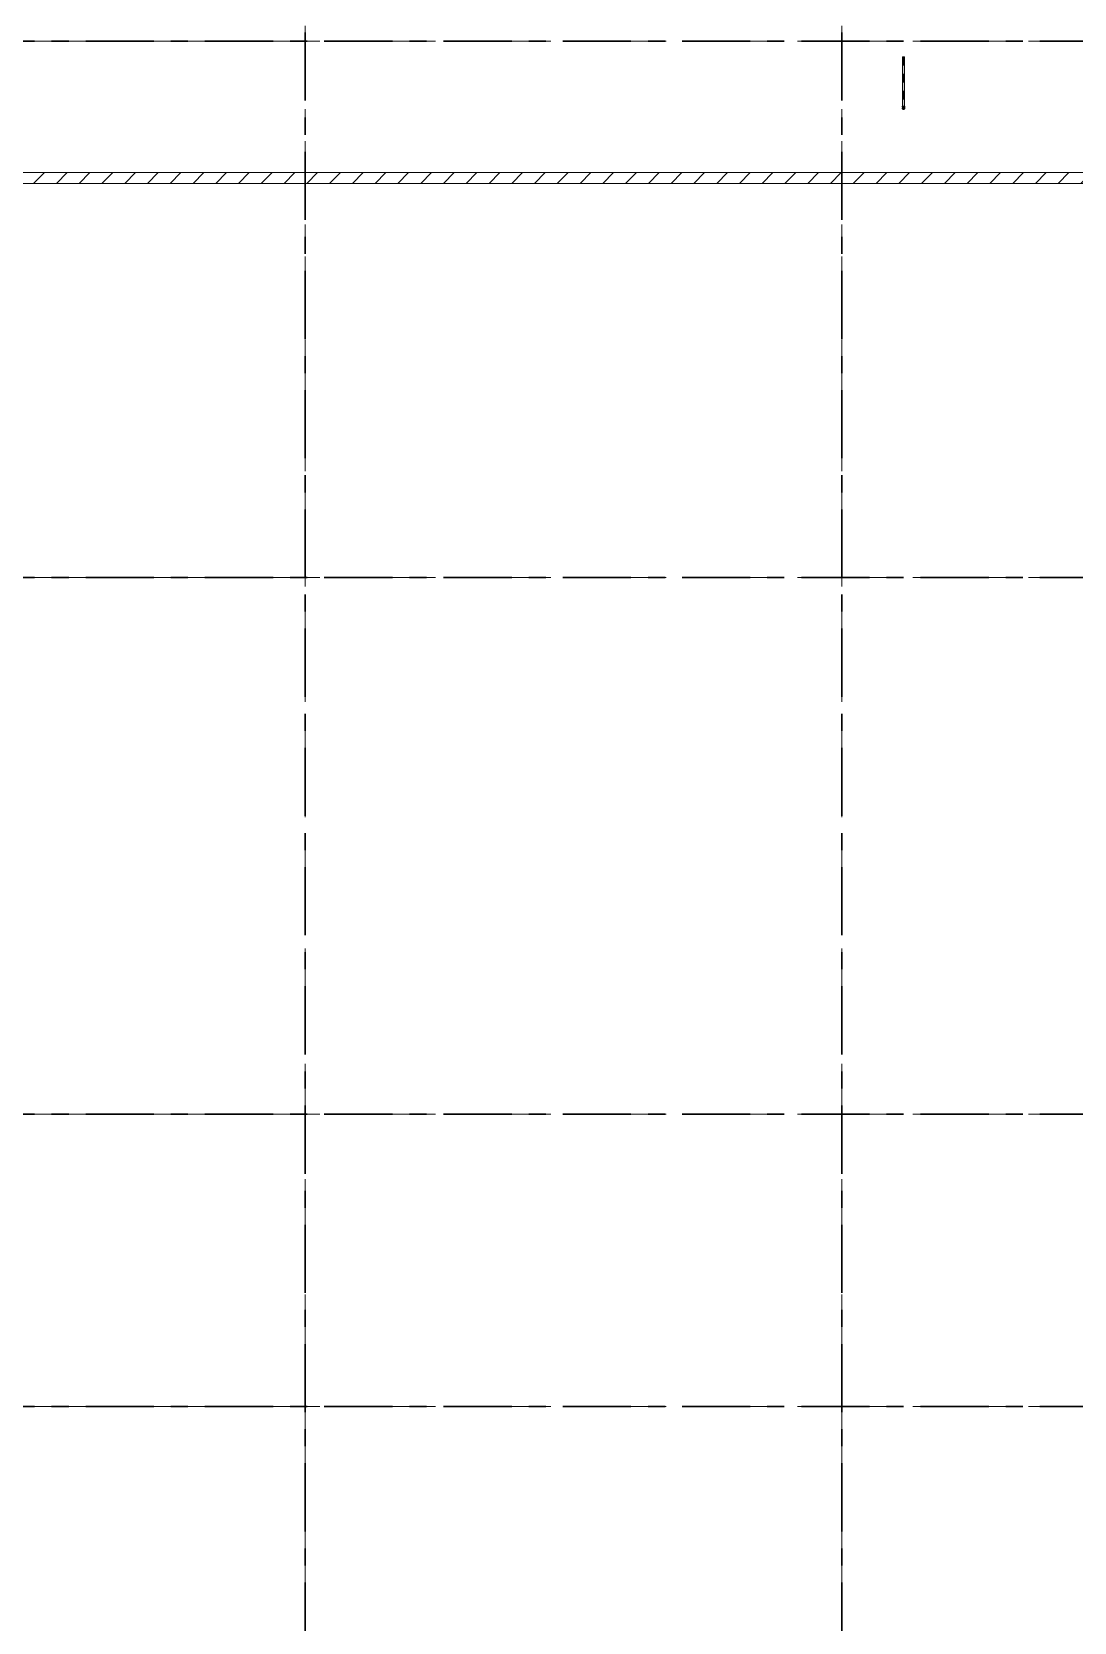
# Model space of a CAD drawing. Header units: millimetres. Extents: x -4000 to 187956, y -58990 to 162485.
# Drawn here: x 100407 to 119830, y -4021 to 25625 of the extents above; entities that cross this region are included whole.
import ezdxf

# ---------------------------------------------------------------- set-up
doc = ezdxf.new("R2010")
doc.units = ezdxf.units.MM
for name, pattern in [('Dash 1_16_', [317.5, 158.75, -158.75]), ('Grid Line', [2222.5, 1270, -317.5, 317.5, -317.5]), ('Grid Line 12_5mm', [2150, 1250, -300, 300, -300])]:
    doc.linetypes.add(name, pattern=pattern)
for name, color, linetype, lineweight in [('A-WALL', 113, 'Continuous', 13), ('A-WALL-PATT', 111, 'Continuous', 13), ('F-SPRN', 3, 'Continuous', 9), ('P-PIPE', 3, 'Continuous', 9), ('P-PIPE-CNTR', 3, 'Continuous', 9), ('S-GRID', 1, 'Continuous', 30)]:
    doc.layers.add(name, color=color, linetype=linetype, lineweight=lineweight)

# ---------------------------------------------------------------- blocks, each defined once
blk = doc.blocks.new('CMF2_NHAXUONG_A_rvt-1-0_000')
at = {"layer": 'A-WALL-PATT', "lineweight": 9}
h = blk.add_hatch(dxfattribs=at)
h.set_pattern_fill('FP_13', color=250, style=0, pattern_type=2)
h.set_pattern_definition([(45, (0, 0), (-212.132, 212.132), [])])
h.paths.add_polyline_path([(123100, 22800), (123100, 23000), (43100, 23000), (43100, 22800), (122900, 22800)])
at = {"layer": 'A-WALL', "color": 90, "lineweight": 15}
for p, q in [((123100, 23000), (43100, 23000)), ((98100, 22800), (122900, 22800))]:
    blk.add_line(p, q, dxfattribs=at)
at = {"layer": 'A-WALL', "color": 35, "lineweight": 15}
for p, q in [((123100, 23000), (94590, 23000)), ((98100, 22800), (122900, 22800))]:
    blk.add_line(p, q, dxfattribs=at)
at = {"layer": 'S-GRID', "linetype": 'Grid Line 12_5mm', "lineweight": 9}
for p, q in [((105500, 161185), (105500, -16487)), ((115500, 161185), (115500, -16487)), ((-824, 25450), (183641, 25450)), ((-824, 15450), (183641, 15450)), ((-824, 5450), (183641, 5450)), ((-824, 0), (183641, 0))]:
    blk.add_line(p, q, dxfattribs=at)
blk = doc.blocks.new('Sprinkler_Up - DN20-V492-0_000')
at = {"layer": 'F-SPRN', "transparency": 33554534}
for points in [[(-14, 0), (-4, 1), (-2, 3), (-1, 3), (-1, 4), (1, 4), (1, 3), (2, 3), (5, 0), (22, 0), (18, 13), (7, 21), (-7, 21), (-18, 13), (-22, 0)], [(0, -21), (7, -21), (18, -13), (22, 0), (4, -1), (2, -3), (1, -3), (1, -4), (-1, -4), (-1, -3), (-2, -3), (-5, 0), (-22, 0), (-18, -13), (-7, -21)], [(0, -17), (4, -16), (12, -12), (16, -4), (16, 4), (12, 12), (8, 14), (0, 17), (-4, 16), (-12, 12), (-16, 4), (-16, -4), (-12, -12), (-8, -14)], [(0, -16), (8, -14), (14, -8), (15, -4), (15, 4), (14, 8), (8, 14), (0, 16), (-8, 14), (-11, 11), (-15, 4), (-15, -4), (-11, -11), (-8, -14)], [(-11, -5), (-11, 5), (-15, 5), (-15, -5)], [(-8, -5), (-8, 5), (-11, 5), (-11, -5)], [(0, -5), (0, 5), (-8, 5), (-8, -5)], [(0, 0), (6, 0), (3, 5), (-3, 5), (-6, 0)], [(3, -5), (6, 0), (-6, 0), (-3, -5)], [(-5, 0), (5, 0), (0, 5)], [(0, -5), (5, 0), (-5, 0)], [(0, -3), (1, 0), (-2, 0)], [(-1, 0), (2, 0), (0, 3)], [(8, -5), (8, 5), (0, 5), (0, -5)], [(11, -5), (11, 5), (8, 5), (8, -5)], [(15, -5), (15, 5), (11, 5), (11, -5)]]:
    blk.add_hatch(color=1, dxfattribs=at).paths.add_polyline_path(points)
at = {"layer": 'F-SPRN', "color": 1}
for p, q in [((-11, 5), (-15, 5)), ((-15, 5), (-11, 5)), ((-15, 5), (-15, 4)), ((-15, 3), (-15, 0)), ((-11, 5), (-8, 5)), ((-8, 5), (-11, 5)), ((-11, 5), (-11, 4)), ((-11, 2), (-11, 4)), ((-8, 5), (-8, 3)), ((-8, 5), (-8, 3)), ((-8, 5), (-8, 3)), ((-8, 2), (-8, 1)), ((-8, 2), (-8, 0)), ((-8, 2), (-8, 0)), ((-7, 5), (-5, 5)), ((-6, 4), (-6, 2)), ((-1, 1), (-2, 1)), ((-2, 0), (-2, 0)), ((-2, 0), (-2, 0)), ((0, 2), (0, 2)), ((2, 0), (2, 1)), ((2, 0), (2, 0)), ((2, 0), (2, 0)), ((2, 0), (2, 0)), ((5, 5), (7, 5)), ((8, 5), (11, 5)), ((11, 5), (8, 5)), ((8, 5), (8, 3)), ((8, 5), (8, 3)), ((8, 5), (8, 3)), ((8, 2), (8, 0)), ((8, 2), (8, 0)), ((8, 2), (8, 0)), ((11, 5), (15, 5)), ((15, 5), (11, 5)), ((11, 5), (11, 4)), ((11, 4), (11, 0)), ((11, 3), (11, 0)), ((15, 5), (15, -5)), ((-15, -1), (-15, -4)), ((-11, -5), (-15, -5)), ((-15, -5), (-11, -5)), ((-11, -3), (-11, -1)), ((-11, -5), (-8, -5)), ((-8, -5), (-11, -5)), ((-8, -3), (-8, -4)), ((-8, -3), (-8, -4)), ((-8, -4), (-8, -5)), ((-7, -5), (-6, -5)), ((-5, -5), (-7, -5)), ((-6, -2), (-6, -4)), ((-2, 0), (-2, 0)), ((-2, 0), (-2, 0)), ((-2, 0), (-2, 0)), ((0, -2), (0, -2)), ((7, -5), (5, -5)), ((6, -2), (6, -4)), ((6, -5), (7, -5)), ((8, 0), (8, -2)), ((8, 0), (8, -2)), ((8, 0), (8, -2)), ((8, -3), (8, -5)), ((8, -3), (8, -5)), ((8, -3), (8, -5)), ((8, -5), (11, -5)), ((11, -5), (8, -5)), ((11, 0), (11, -3)), ((11, 0), (11, -4)), ((11, -4), (11, -5)), ((11, -5), (15, -5)), ((15, -5), (11, -5))]:
    blk.add_line(p, q, dxfattribs=at)
at = {"layer": 'F-SPRN', "color": 1, "flags": 128}
for points in [[(-2, 1), (-2, 1), (-2, 1), (-2, 1), (-2, 1), (-2, 1), (-2, 1)], [(-2, 1), (-2, 1), (-2, 1), (-2, 1), (-2, 1), (-2, 1), (-2, 1), (-2, 0), (-2, 0), (-2, 0), (-2, 0), (-2, 0), (-2, 0)], [(0, 2), (-1, 2), (-1, 2)], [(-1, 2), (-1, 2), (-1, 2), (-1, 2), (-1, 2), (-1, 2), (-1, 2)], [(-1, 2), (-1, 2), (-1, 2), (-1, 2), (-1, 2), (-1, 2), (-1, 1)], [(1, 2), (0, 2), (0, 2), (0, 2), (0, 2), (0, 2), (0, 2)], [(0, 2), (0, 2), (0, 2)], [(0, 2), (0, 2), (0, 2), (0, 2)], [(2, 1), (2, 1), (2, 1), (2, 1), (2, 1), (2, 1), (2, 1), (1, 1), (1, 2), (1, 2)], [(1, 2), (1, 2), (1, 2), (1, 2), (1, 2), (1, 2), (1, 2)], [(1, 2), (1, 2), (1, 2), (1, 2), (1, 2), (1, 2)], [(2, 1), (2, 1), (2, 1), (2, 1), (2, 1), (2, 1), (2, 1)], [(2, 0), (2, 0), (2, 0), (2, 0), (2, 0)], [(-2, 0), (-2, 0), (-2, 0), (-2, -1), (-2, -1), (-2, -1), (-2, -1), (-2, -1), (-2, -1), (-2, -1), (-2, -1), (-2, -1), (-2, -1), (-2, -1), (-2, -1), (-2, -1), (-1, -1), (-1, -2), (-1, -2), (-1, -2), (-1, -2), (-1, -2), (-1, -2), (-1, -2), (-1, -2), (-1, -2), (-1, -2), (-1, -2), (-1, -2), (-1, -2), (0, -2), (0, -2), (0, -2), (0, -2), (0, -2), (0, -2)], [(0, -2), (0, -2), (0, -2), (0, -2), (0, -2), (0, -2), (1, -2), (1, -2), (1, -2), (1, -2), (1, -2), (1, -2), (1, -2), (1, -2), (1, -2), (1, -2), (1, -2), (1, -2), (1, -2), (1, -1), (2, -1), (2, -1), (2, -1), (2, -1), (2, -1), (2, -1), (2, -1), (2, -1), (2, -1), (2, -1), (2, -1), (2, -1), (2, -1), (2, 0), (2, 0), (2, 0), (2, 0), (2, 0), (2, 0)]]:
    blk.add_lwpolyline(points, dxfattribs=at)
at = {"layer": 'F-SPRN', "color": 1}
for radius, start, end in [(22.2, 360, 180), (21.9, 165.6773, 179.2615), (21.9, 144.7698, 164.8151), (21.9, 126.6942, 143.2701), (16.7, 167.6802, 180), (16.7, 167.6802, 180), (16.7, 155.3879, 164.9693), (16.7, 155.3879, 164.9693), (15.6, 166.4265, 180), (15.6, 166.4265, 180), (15.6, 150.9409, 165), (15.6, 159.6139, 165), (16.7, 136.7213, 149.931), (16.7, 136.7213, 149.931), (15.6, 138.4214, 150), (15.6, 138.4214, 150), (15.6, 150.9409, 156.3845), (21.9, 108.2621, 125.7507), (16.7, 121.4181, 130.5751), (16.7, 121.4181, 130.5751), (15.6, 120.5262, 133.2078), (15.6, 120.5262, 133.2078), (16.7, 106.5995, 120), (16.7, 106.5995, 120), (15.6, 114.4363, 119.9813), (15.6, 114.4363, 119.9813), (21.9, 99.348, 107.901), (4.63, 155.7832, 180), (4.63, 155.7832, 180), (16.7, 96.4143, 105), (16.7, 96.4143, 105), (21.9, 90.145, 98.8503), (15.6, 95.5762, 100.6843), (15.6, 95.5762, 100.6843), (4.63, 109.0192, 138.2703), (4.63, 109.0192, 138.2703), (2.56, 109.0192, 168.8278), (2.56, 109.0192, 168.8278), (2.04, 109.0192, 180), (21.9, 72.5583, 89.4624), (16.7, 83.0684, 90), (16.7, 83.0684, 90), (4.63, 17.9592, 90), (4.63, 17.9592, 90), (3.81, 57.0577, 90), (2.56, 14.5599, 90), (2.56, 14.5599, 90), (2.04, 10.4703, 90), (15.6, 75.573, 80.5892), (15.6, 75.573, 80.5892), (3.81, 16.1605, 43.8358), (16.7, 60, 75), (16.7, 60, 75), (15.6, 67.5614, 74.5481), (15.6, 67.5614, 74.5481), (15.6, 60.0187, 65.5637), (15.6, 60.0187, 65.5637), (21.9, 54.2493, 71.7379), (15.6, 46.7922, 60), (15.6, 46.7922, 60), (16.7, 49.4249, 58.5819), (16.7, 49.4249, 58.5819), (16.7, 30, 43.2787), (16.7, 30, 43.2787), (15.6, 30, 41.5786), (15.6, 30, 41.5786), (21.9, 36.7299, 53.3058), (15.6, 23.6155, 29.5646), (15.6, 15, 29.5646), (16.7, 15, 24.6121), (16.7, 15, 24.6121), (15.6, 15, 20.3861), (15.6, 360, 13.6618), (15.6, 0, 13.6618), (16.7, 360, 12.3198), (16.7, 0, 12.3198), (21.9, 15.1849, 35.2302), (21.9, 0.7385, 14.3227), (22.2, 180, 360), (21.9, 180.7385, 194.3227), (21.9, 195.1849, 215.2302), (21.9, 216.7299, 233.3058), (16.7, 180, 192.3198), (16.7, 180, 192.3198), (15.6, 181.9082, 193.6618), (15.6, 181.9082, 193.6618), (16.7, 195.0307, 204.6121), (16.7, 195.0307, 204.6121), (15.6, 197.3339, 209.5646), (15.6, 197.3339, 209.5646), (16.7, 210.069, 223.2787), (16.7, 210.069, 223.2787), (15.6, 212.5472, 221.5786), (15.6, 212.5472, 221.5786), (21.9, 234.2493, 251.7379), (16.7, 229.4249, 238.5819), (16.7, 229.4249, 238.5819), (15.6, 233.795, 240), (15.6, 233.795, 240), (15.6, 240.0187, 254.5481), (15.6, 240.0187, 254.5481), (16.7, 240, 255), (16.7, 240, 255), (21.9, 252.5583, 269.4624), (4.63, 197.9592, 0), (3.81, 196.1605, 360), (4.63, 197.9592, 270), (15.6, 255, 267.64), (15.6, 255, 267.64), (2.56, 191.1677, 0), (2.56, 191.1677, 360), (2.04, 190.4703, 0), (16.7, 263.0684, 270), (16.7, 263.0684, 270), (4.63, 270, 360), (21.9, 270.145, 278.8503), (15.6, 275.5762, 280.6843), (15.6, 275.5762, 280.6843), (16.7, 276.4143, 285), (16.7, 276.4143, 285), (21.9, 279.348, 287.901), (16.7, 286.5995, 300), (16.7, 286.5995, 300), (15.6, 294.4363, 299.9813), (15.6, 294.4363, 299.9813), (21.9, 288.2621, 305.7507), (15.6, 300, 313.2078), (15.6, 300, 313.2078), (16.7, 301.4181, 310.5751), (16.7, 301.4181, 310.5751), (15.6, 318.4214, 330), (15.6, 318.4214, 330), (16.7, 316.7213, 330), (16.7, 316.7213, 330), (21.9, 306.6942, 323.2701), (15.6, 330.4354, 345), (15.6, 330.4354, 336.3845), (15.6, 346.3382, 360), (15.6, 346.3382, 360), (15.6, 339.6139, 345), (16.7, 335.3879, 345), (16.7, 335.3879, 345), (16.7, 347.6802, 360), (16.7, 347.6802, 360), (21.9, 324.7698, 344.8151), (21.9, 345.6773, 359.2615)]:
    blk.add_arc((0, 0), radius, start, end, dxfattribs=at)
blk = doc.blocks.new('Steel_Transition_Threaded_HoaPhat - Standard-V493-0_000')
at = {"layer": 'P-PIPE', "lineweight": 13, "transparency": 33554534}
h = blk.add_hatch(color=1, dxfattribs=at)
h.paths.add_polyline_path([(116650, 24178), (116656, 24178), (116661, 24181), (116666, 24184), (116669, 24189), (116672, 24194), (116673, 24200), (116672, 24206), (116669, 24211), (116666, 24216), (116661, 24220), (116656, 24222), (116650, 24223), (116644, 24222), (116639, 24220), (116634, 24216), (116631, 24211), (116628, 24206), (116628, 24200), (116628, 24194), (116631, 24189), (116634, 24184), (116639, 24181), (116644, 24178)])
h.paths.add_polyline_path([(116650, 24180), (116645, 24181), (116640, 24183), (116636, 24186), (116633, 24190), (116631, 24195), (116630, 24200), (116631, 24205), (116633, 24210), (116636, 24214), (116640, 24217), (116645, 24220), (116650, 24220), (116655, 24220), (116660, 24217), (116664, 24214), (116667, 24210), (116669, 24205), (116670, 24200), (116669, 24195), (116667, 24190), (116664, 24186), (116660, 24183), (116655, 24181)])
for points in [[(116634, 24200), (116636, 24208), (116642, 24214), (116650, 24216), (116658, 24214), (116664, 24208), (116666, 24200), (116670, 24200), (116669, 24205), (116667, 24210), (116664, 24214), (116660, 24217), (116655, 24220), (116650, 24220), (116645, 24220), (116640, 24217), (116636, 24214), (116633, 24210), (116631, 24205), (116630, 24200)], [(116650, 24180), (116655, 24181), (116660, 24183), (116664, 24186), (116667, 24190), (116669, 24195), (116670, 24200), (116666, 24200), (116664, 24192), (116658, 24186), (116650, 24184), (116642, 24186), (116636, 24192), (116634, 24200), (116630, 24200), (116631, 24195), (116633, 24190), (116636, 24186), (116640, 24183), (116645, 24181)], [(116650, 24182), (116655, 24182), (116659, 24184), (116663, 24187), (116666, 24191), (116668, 24195), (116669, 24200), (116668, 24205), (116666, 24209), (116663, 24213), (116659, 24216), (116655, 24218), (116650, 24219), (116645, 24218), (116641, 24216), (116637, 24213), (116634, 24209), (116632, 24205), (116632, 24200), (116632, 24195), (116634, 24191), (116637, 24187), (116641, 24184), (116645, 24182)]]:
    blk.add_hatch(color=1, dxfattribs=at).paths.add_polyline_path(points)
at = {"layer": 'P-PIPE', "color": 20, "lineweight": 13}
for radius, start, end in [(22.5, 0, 180), (22.5, 150, 165), (22.5, 165, 180), (22.5, 180, 195), (22.5, 180, 0), (22.5, 195, 210), (20.1, 166.0499, 180), (20.1, 180, 193.9501), (22.5, 135, 150), (20.1, 150, 162.7449), (20.1, 197.2551, 210), (22.5, 210, 225), (18.5, 157.6232, 165), (18.5, 157.6232, 165), (18.5, 166.5939, 180), (18.5, 166.5939, 180), (18.5, 180, 193.4061), (18.5, 180, 193.4061), (18.5, 195, 202.3768), (18.5, 195, 202.3768), (20.1, 135, 148.1553), (20.1, 211.8447, 225), (22.5, 120, 135), (18.5, 136.4297, 150), (18.5, 136.4297, 150), (16.4, 158.0319, 163.506), (16.4, 168.5467, 175.1607), (16.4, 180.8106, 191.4533), (18.5, 210, 223.5703), (18.5, 210, 223.5703), (22.5, 225, 240), (20.1, 128.8856, 135), (16.4, 141.9681, 150), (16.4, 210.6635, 218.0319), (20.1, 225, 231.1144), (18.5, 123.4976, 133.2041), (18.5, 123.4976, 133.2041), (18.5, 226.7959, 236.5024), (18.5, 226.7959, 236.5024), (20.1, 120, 125.0043), (20.1, 234.9957, 240), (22.5, 105, 120), (22.5, 240, 255), (20.1, 109.6859, 120), (16.4, 121.0738, 126.4537), (16.4, 230.4733, 236.6389), (20.1, 240, 255), (18.5, 106.819, 120), (18.5, 106.819, 120), (18.5, 240, 255), (18.5, 240, 255), (16.4, 113.4045, 120), (16.4, 240, 246.5955), (22.5, 90, 105), (16.4, 107.4657, 111.9681), (16.4, 246.9681, 255), (22.5, 255, 270), (20.1, 100.9975, 105), (20.1, 255.0607, 267.9279), (18.5, 91.4353, 103.2046), (18.5, 91.4353, 103.2046), (16.4, 96.2132, 104.6042), (18.5, 258.0986, 270), (18.5, 258.0986, 270), (20.1, 90.5246, 98.5089), (16.4, 264.1652, 268.506), (22.5, 75, 90), (18.5, 78.0986, 90), (18.5, 78.0986, 90), (18.5, 271.4353, 283.2046), (18.5, 271.4353, 283.2046), (20.1, 270.5246, 278.5089), (22.5, 270, 285), (20.1, 75.0607, 87.9279), (16.4, 276.4537, 283.9063), (16.4, 66.9681, 75), (20.1, 280.9975, 285), (20.1, 60, 75), (18.5, 60, 75), (18.5, 60, 75), (16.4, 287.4657, 291.9681), (18.5, 286.819, 300), (18.5, 286.819, 300), (22.5, 60, 75), (22.5, 285, 300), (16.4, 293.4045, 300), (20.1, 289.6859, 300), (20.1, 54.9957, 60), (18.5, 46.7959, 56.5024), (18.5, 46.7959, 56.5024), (18.5, 303.4976, 313.2041), (18.5, 303.4976, 313.2041), (20.1, 300, 305.0043), (22.5, 45, 60), (22.5, 300, 315), (20.1, 45, 51.1144), (18.5, 30, 43.5703), (18.5, 30, 43.5703), (16.4, 30, 38.0319), (18.5, 316.4297, 330), (18.5, 316.4297, 330), (20.1, 308.8856, 315), (20.1, 31.8447, 45), (20.1, 315, 328.1553), (16.4, 338.0319, 342.8691), (22.5, 30, 45), (16.4, 0, 8.0319), (16.4, 351.9681, 0), (22.5, 315, 330), (20.1, 17.2551, 30), (18.5, 15, 22.3768), (18.5, 15, 22.3768), (18.5, 337.6232, 345), (18.5, 337.6232, 345), (20.1, 330, 342.7449), (18.5, 0, 13.4061), (18.5, 0, 13.4061), (18.5, 346.5939, 0), (18.5, 346.5939, 0), (22.5, 15, 30), (22.5, 330, 345), (20.1, 0, 13.9501), (20.1, 346.0499, 0), (22.5, 0, 15), (22.5, 345, 0)]:
    blk.add_arc((116650, 24200), radius, start, end, dxfattribs=at)
blk = doc.blocks.new('Steel_Elbow_Threaded_HoaPhat - Standard-V494-0_000')
at = {"layer": 'P-PIPE', "lineweight": 13, "transparency": 33554534}
for points in [[(116633, 24226), (116650, 24226), (116650, 24241), (116626, 24241), (116627, 24226), (116629, 24226)], [(116650, 24176), (116656, 24177), (116662, 24179), (116667, 24183), (116671, 24188), (116673, 24194), (116674, 24200), (116673, 24206), (116671, 24212), (116667, 24217), (116662, 24221), (116656, 24223), (116650, 24224), (116644, 24223), (116638, 24221), (116633, 24217), (116629, 24212), (116627, 24206), (116626, 24200), (116627, 24194), (116629, 24188), (116633, 24183), (116638, 24179), (116644, 24177)], [(116667, 24226), (116674, 24226), (116673, 24241), (116650, 24241), (116650, 24226), (116662, 24226)]]:
    blk.add_hatch(color=1, dxfattribs=at).paths.add_polyline_path(points)
h = blk.add_hatch(color=1, dxfattribs=at)
h.paths.add_polyline_path([(116643, 24220), (116640, 24220), (116644, 24222)])
h.paths.add_polyline_path([(116630, 24210), (116631, 24211), (116637, 24218), (116643, 24220), (116650, 24221), (116650, 24226), (116632, 24226), (116630, 24222), (116630, 24214)])
h = blk.add_hatch(color=1, dxfattribs=at)
h.paths.add_polyline_path([(116667, 24215), (116669, 24211), (116669, 24215)])
h.paths.add_polyline_path([(116671, 24209), (116671, 24217), (116669, 24217), (116669, 24221), (116671, 24221), (116670, 24226), (116650, 24226), (116650, 24221), (116657, 24220), (116656, 24222), (116663, 24217), (116667, 24213), (116666, 24218), (116669, 24215)])
at = {"layer": 'P-PIPE', "color": 20, "lineweight": 13}
for p, q in [((116626, 24241), (116626, 24226)), ((116627, 24241), (116626, 24241)), ((116650, 24241), (116626, 24241)), ((116626, 24226), (116627, 24226)), ((116626, 24226), (116650, 24226)), ((116629, 24241), (116627, 24241)), ((116627, 24226), (116629, 24226)), ((116633, 24241), (116629, 24241)), ((116629, 24226), (116632, 24226)), ((116632, 24226), (116629, 24226)), ((116629, 24226), (116629, 24226)), ((116629, 24226), (116629, 24226)), ((116632, 24226), (116629, 24226)), ((116629, 24211), (116629, 24212)), ((116629, 24210), (116629, 24211)), ((116629, 24209), (116629, 24210)), ((116629, 24209), (116629, 24209)), ((116629, 24208), (116629, 24209)), ((116629, 24207), (116629, 24208)), ((116629, 24206), (116629, 24207)), ((116629, 24205), (116629, 24206)), ((116629, 24206), (116629, 24206)), ((116629, 24205), (116629, 24205)), ((116629, 24204), (116629, 24205)), ((116629, 24200), (116629, 24200)), ((116629, 24199), (116629, 24200)), ((116629, 24200), (116629, 24200)), ((116629, 24196), (116629, 24197)), ((116630, 24194), (116630, 24195)), ((116631, 24191), (116631, 24192)), ((116631, 24190), (116631, 24191)), ((116632, 24189), (116631, 24190)), ((116632, 24226), (116633, 24226)), ((116633, 24226), (116632, 24226)), ((116636, 24226), (116632, 24226)), ((116632, 24189), (116632, 24189)), ((116638, 24241), (116634, 24241)), ((116634, 24226), (116643, 24226)), ((116636, 24226), (116634, 24226)), ((116635, 24185), (116635, 24185)), ((116643, 24226), (116636, 24226)), ((116643, 24226), (116636, 24226)), ((116637, 24183), (116637, 24184)), ((116650, 24241), (116638, 24241)), ((116640, 24181), (116639, 24182)), ((116639, 24182), (116639, 24182)), ((116644, 24226), (116650, 24226)), ((116650, 24226), (116644, 24226)), ((116650, 24226), (116644, 24226)), ((116647, 24179), (116647, 24179)), ((116662, 24241), (116650, 24241)), ((116674, 24241), (116650, 24241)), ((116650, 24226), (116656, 24226)), ((116650, 24226), (116674, 24226)), ((116656, 24226), (116650, 24226)), ((116656, 24226), (116650, 24226)), ((116650, 24179), (116650, 24179)), ((116657, 24226), (116666, 24226)), ((116664, 24226), (116657, 24226)), ((116664, 24226), (116657, 24226)), ((116658, 24180), (116657, 24180)), ((116658, 24181), (116658, 24180)), ((116661, 24182), (116660, 24181)), ((116666, 24241), (116662, 24241)), ((116663, 24183), (116662, 24183)), ((116663, 24184), (116663, 24183)), ((116666, 24226), (116664, 24226)), ((116668, 24226), (116664, 24226)), ((116665, 24186), (116665, 24185)), ((116667, 24187), (116666, 24187)), ((116671, 24241), (116667, 24241)), ((116667, 24226), (116670, 24226)), ((116668, 24226), (116667, 24226)), ((116670, 24226), (116668, 24226)), ((116671, 24226), (116668, 24226)), ((116670, 24226), (116671, 24226)), ((116671, 24226), (116670, 24226)), ((116671, 24195), (116670, 24194)), ((116673, 24241), (116671, 24241)), ((116671, 24226), (116673, 24226)), ((116671, 24226), (116671, 24226)), ((116671, 24226), (116671, 24226)), ((116671, 24212), (116671, 24211)), ((116671, 24211), (116671, 24210)), ((116671, 24210), (116671, 24209)), ((116671, 24210), (116671, 24210)), ((116671, 24209), (116671, 24208)), ((116671, 24208), (116671, 24207)), ((116671, 24207), (116671, 24207)), ((116671, 24205), (116671, 24204)), ((116671, 24205), (116671, 24205)), ((116671, 24200), (116671, 24200)), ((116671, 24198), (116671, 24197)), ((116674, 24241), (116673, 24241)), ((116673, 24226), (116674, 24226)), ((116674, 24226), (116674, 24241))]:
    blk.add_line(p, q, dxfattribs=at)
at = {"layer": 'P-PIPE', "color": 20, "lineweight": 13, "flags": 128}
for points in [[(116629, 24212), (116629, 24213), (116629, 24214), (116629, 24214), (116629, 24215), (116629, 24216), (116629, 24217), (116629, 24218), (116629, 24219), (116629, 24220), (116629, 24221), (116629, 24222), (116629, 24223), (116629, 24224), (116629, 24225), (116629, 24226)], [(116629, 24203), (116629, 24203), (116629, 24204)], [(116629, 24202), (116629, 24203), (116629, 24203)], [(116629, 24201), (116629, 24201), (116629, 24202), (116629, 24202)], [(116629, 24201), (116629, 24201), (116629, 24201)], [(116629, 24200), (116629, 24200), (116629, 24200), (116629, 24200), (116629, 24201)], [(116629, 24197), (116629, 24198), (116629, 24199)], [(116630, 24195), (116629, 24196), (116629, 24196)], [(116631, 24192), (116630, 24192), (116630, 24193), (116630, 24194)], [(116634, 24187), (116633, 24187), (116633, 24188), (116632, 24189)], [(116635, 24185), (116634, 24186), (116634, 24187)], [(116637, 24184), (116636, 24184), (116635, 24185)], [(116639, 24182), (116638, 24183), (116637, 24183)], [(116643, 24180), (116643, 24180), (116642, 24181), (116641, 24181), (116640, 24181)], [(116645, 24180), (116644, 24180), (116643, 24180)], [(116647, 24179), (116646, 24179), (116645, 24180)], [(116650, 24179), (116649, 24179), (116648, 24179), (116647, 24179)], [(116652, 24179), (116651, 24179), (116650, 24179)], [(116654, 24179), (116653, 24179), (116652, 24179)], [(116655, 24180), (116654, 24179), (116654, 24179)], [(116657, 24180), (116656, 24180), (116655, 24180)], [(116660, 24181), (116659, 24181), (116658, 24181)], [(116662, 24183), (116661, 24182), (116661, 24182)], [(116665, 24185), (116664, 24184), (116663, 24184)], [(116666, 24187), (116666, 24186), (116665, 24186)], [(116668, 24189), (116667, 24188), (116667, 24187)], [(116669, 24190), (116668, 24190), (116668, 24189)], [(116670, 24194), (116670, 24193), (116670, 24193), (116669, 24192), (116669, 24191), (116669, 24190)], [(116671, 24226), (116671, 24224), (116671, 24223), (116671, 24222), (116671, 24221), (116671, 24220), (116671, 24219), (116671, 24218), (116671, 24218), (116671, 24217), (116671, 24216), (116671, 24215), (116671, 24214), (116671, 24213), (116671, 24212)], [(116671, 24207), (116671, 24206), (116671, 24205)], [(116671, 24204), (116671, 24204), (116671, 24203), (116671, 24203)], [(116671, 24203), (116671, 24202), (116671, 24202)], [(116671, 24202), (116671, 24201), (116671, 24201), (116671, 24201)], [(116671, 24201), (116671, 24201), (116671, 24200)], [(116671, 24200), (116671, 24200), (116671, 24200), (116671, 24200)], [(116671, 24200), (116671, 24199), (116671, 24198), (116671, 24198)], [(116671, 24197), (116671, 24196), (116671, 24195)]]:
    blk.add_lwpolyline(points, dxfattribs=at)
at = {"layer": 'P-PIPE', "color": 20, "lineweight": 13}
for radius, start, end in [(24.1, 90, 270), (24.1, 165, 180), (24.1, 180, 195), (24.1, 150, 165), (24.1, 195, 210), (24.1, 135, 150), (21.1, 165.7465, 170), (21.1, 172.7204, 178.0438), (21.1, 181.9711, 187.7672), (21.1, 190, 194.2657), (24.1, 210, 225), (21.1, 156.3578, 164.9665), (21.1, 195.0455, 204.7351), (21.1, 150.0076, 154.6322), (21.1, 205.3748, 209.9974), (21.1, 141.5854, 146.2592), (21.1, 213.7495, 218.4271), (24.1, 120, 135), (24.1, 225, 240), (21.1, 130, 141.0488), (21.1, 218.9611, 230), (24.1, 105, 120), (21.1, 112.3295, 125.8024), (21.1, 234.2198, 247.6765), (24.1, 240, 255), (24.1, 90, 105), (24.1, 255, 270), (21.1, 99.9464, 104.9657), (21.1, 255.037, 270), (21.1, 90, 95.2662), (24.1, 75, 90), (24.1, 270, 90), (21.1, 75.0343, 90), (21.1, 271.1041, 278.9613), (24.1, 270, 285), (21.1, 279.9303, 284.963), (24.1, 60, 75), (24.1, 285, 300), (21.1, 60.7988, 67.0623), (21.1, 292.9314, 303.6981), (21.1, 54.1976, 59.9895), (24.1, 45, 60), (24.1, 300, 315), (21.1, 38.4146, 50), (21.1, 310, 321.5729), (24.1, 30, 45), (24.1, 315, 330), (21.1, 25.3678, 29.9924), (21.1, 330.0026, 334.1966), (21.1, 15.0335, 23.6422), (21.1, 334.6252, 344.9545), (21.1, 345.7343, 350), (24.1, 15, 30), (21.1, 1.9562, 7.2796), (21.1, 352.2328, 358.0289), (24.1, 330, 345), (24.1, 0, 15), (24.1, 345, 0)]:
    blk.add_arc((116650, 24200), radius, start, end, dxfattribs=at)

msp = doc.modelspace()

# ---------------------------------------------------------------- block references
at = {"lineweight": 5}
msp.add_blockref('CMF2_NHAXUONG_A_rvt-1-0_000', (0, 0), dxfattribs=at)

# ---------------------------------------------------------------- next in the draw order: hatches: boundary and pattern name
at = {"layer": 'P-PIPE', "transparency": 33554534}
for points in [[(116650, 24241), (116650, 25157), (116633, 25157), (116634, 24241), (116646, 24241)], [(116650, 24241), (116667, 24241), (116666, 25157), (116650, 25157), (116650, 24259)], [(116642, 24186), (116643, 24188), (116642, 24192), (116643, 24196), (116646, 24199), (116657, 24204), (116658, 24208), (116657, 24213), (116656, 24214), (116650, 24217), (116642, 24215), (116636, 24208), (116633, 24200), (116636, 24192), (116638, 24188)], [(116650, 24183), (116658, 24186), (116662, 24188), (116666, 24196), (116666, 24204), (116662, 24212), (116658, 24215), (116650, 24217), (116646, 24216), (116638, 24212), (116634, 24204), (116634, 24196), (116638, 24188), (116642, 24186)]]:
    msp.add_hatch(color=1, dxfattribs=at).paths.add_polyline_path(points)

# ---------------------------------------------------------------- next in the draw order: linework, layer by layer
at = {"layer": 'P-PIPE', "color": 20, "lineweight": 13}
for p, q in [((116633, 25157), (116633, 24241)), ((116667, 25157), (116633, 25157)), ((116667, 24241), (116667, 25157)), ((116633, 24241), (116638, 24241)), ((116638, 24241), (116662, 24241)), ((116662, 24241), (116667, 24241))]:
    msp.add_line(p, q, dxfattribs=at)
at = {"layer": 'P-PIPE', "color": 1}
for centre, radius, start, end in [((116650, 24200), 16.7, 170.1108, 177.203), ((116650, 24200), 16.7, 182.797, 189.8892), ((116650, 24200), 16.7, 157.579, 164.2722), ((116650, 24200), 16.7, 190.2154, 195.2487), ((116650, 24200), 16.7, 140.6908, 147.6969), ((116650, 24200), 16.7, 231.8726, 237.203), ((116650, 24192), 8.35, 172.0327, 181.5407), ((116650, 24192), 8.35, 199.9004, 209.0413), ((116650, 24192), 8.35, 131.0366, 150), ((116650, 24200), 16.7, 246.8976, 251.0986), ((116650, 24192), 8.35, 226.6998, 240.5692), ((116650, 24192), 8.35, 115.6806, 125.5287), ((116650, 24200), 16.7, 254.7154, 259.6727), ((116650, 24192), 8.35, 100.6842, 114.0387), ((116650, 24192), 8.35, 249.0027, 259.2369), ((116650, 24192), 8.35, 90, 100.6842), ((116650, 24200), 16.7, 266.0042, 273.5288), ((116650, 24208), 8.35, 270, 280.6842), ((116650, 24208), 8.35, 69.0027, 79.2369), ((116650, 24208), 8.35, 46.6998, 60.5692), ((116650, 24200), 16.7, 284.6882, 289.3082), ((116650, 24208), 8.35, 316.3183, 330), ((116650, 24208), 8.35, 20.1285, 29.0413), ((116650, 24208), 8.35, 8.0385, 17.9918), ((116650, 24200), 16.7, 46.0317, 51.8726), ((116650, 24200), 16.7, 308.1274, 313.9683), ((116650, 24200), 16.7, 32.3031, 45.2846), ((116650, 24200), 16.7, 314.7154, 320.6908), ((116650, 24200), 16.7, 25.0364, 31.0974), ((116650, 24200), 16.7, 328.9026, 336.686), ((116650, 24200), 16.7, 16.9375, 22.421), ((116650, 24200), 16.7, 4.3093, 9.8892), ((116650, 24200), 16.7, 350.1108, 355.6907)]:
    msp.add_arc(centre, radius, start, end, dxfattribs=at)
at = {"layer": 'P-PIPE-CNTR', "color": 1, "linetype": 'Dash 1_16_'}
for p, q in [((116650, 25157), (116650, 24241)), ((116650, 25157), (116650, 24241)), ((116625, 24200), (116628, 24200)), ((116628, 24200), (116632, 24200)), ((116636, 24200), (116642, 24200)), ((116645, 24200), (116648, 24200)), ((116649, 24200), (116650, 24200)), ((116650, 24223), (116650, 24225)), ((116650, 24221), (116650, 24223)), ((116650, 24219), (116650, 24220)), ((116650, 24217), (116650, 24219)), ((116650, 24214), (116650, 24215)), ((116650, 24210), (116650, 24213)), ((116650, 24205), (116650, 24209)), ((116650, 24203), (116650, 24204)), ((116650, 24200), (116650, 24202)), ((116650, 24198), (116650, 24200)), ((116650, 24200), (116651, 24200)), ((116650, 24196), (116650, 24198)), ((116650, 24191), (116650, 24195)), ((116650, 24188), (116650, 24190)), ((116650, 24185), (116650, 24186)), ((116650, 24182), (116650, 24183)), ((116650, 24180), (116650, 24182)), ((116650, 24178), (116650, 24179)), ((116650, 24175), (116650, 24178)), ((116652, 24200), (116655, 24200)), ((116656, 24200), (116664, 24200)), ((116666, 24200), (116668, 24200)), ((116669, 24200), (116672, 24200)), ((116673, 24200), (116675, 24200))]:
    msp.add_line(p, q, dxfattribs=at)
at = {"layer": 'P-PIPE-CNTR', "color": 20, "lineweight": 13}
for p, q in [((116650, 24241), (116650, 24226)), ((116650, 24226), (116650, 24224)), ((116650, 24224), (116650, 24222)), ((116650, 24222), (116650, 24221)), ((116650, 24220), (116650, 24218)), ((116650, 24218), (116650, 24216)), ((116650, 24214), (116650, 24213)), ((116650, 24212), (116650, 24209)), ((116650, 24209), (116650, 24208)), ((116650, 24208), (116650, 24204)), ((116650, 24203), (116650, 24201)), ((116650, 24201), (116650, 24200))]:
    msp.add_line(p, q, dxfattribs=at)
at = {"layer": 'S-GRID', "linetype": 'Grid Line'}
for p, q in [((105500, 161185), (105500, -16487)), ((115500, 161185), (115500, -16487)), ((-824, 25450), (183641, 25450)), ((-824, 15450), (183641, 15450)), ((-824, 5450), (183641, 5450)), ((-824, 0), (183641, 0))]:
    msp.add_line(p, q, dxfattribs=at)

# ---------------------------------------------------------------- next in the draw order: block references
at = {"layer": 'F-SPRN', "color": 1}
msp.add_blockref('Sprinkler_Up - DN20-V492-0_000', (116650, 24200), dxfattribs=at)
at = {"layer": 'P-PIPE', "color": 20, "lineweight": 13}
for name in ['Steel_Elbow_Threaded_HoaPhat - Standard-V494-0_000', 'Steel_Transition_Threaded_HoaPhat - Standard-V493-0_000']:
    msp.add_blockref(name, (0, 0), dxfattribs=at)

doc.saveas('drawing.dxf')
